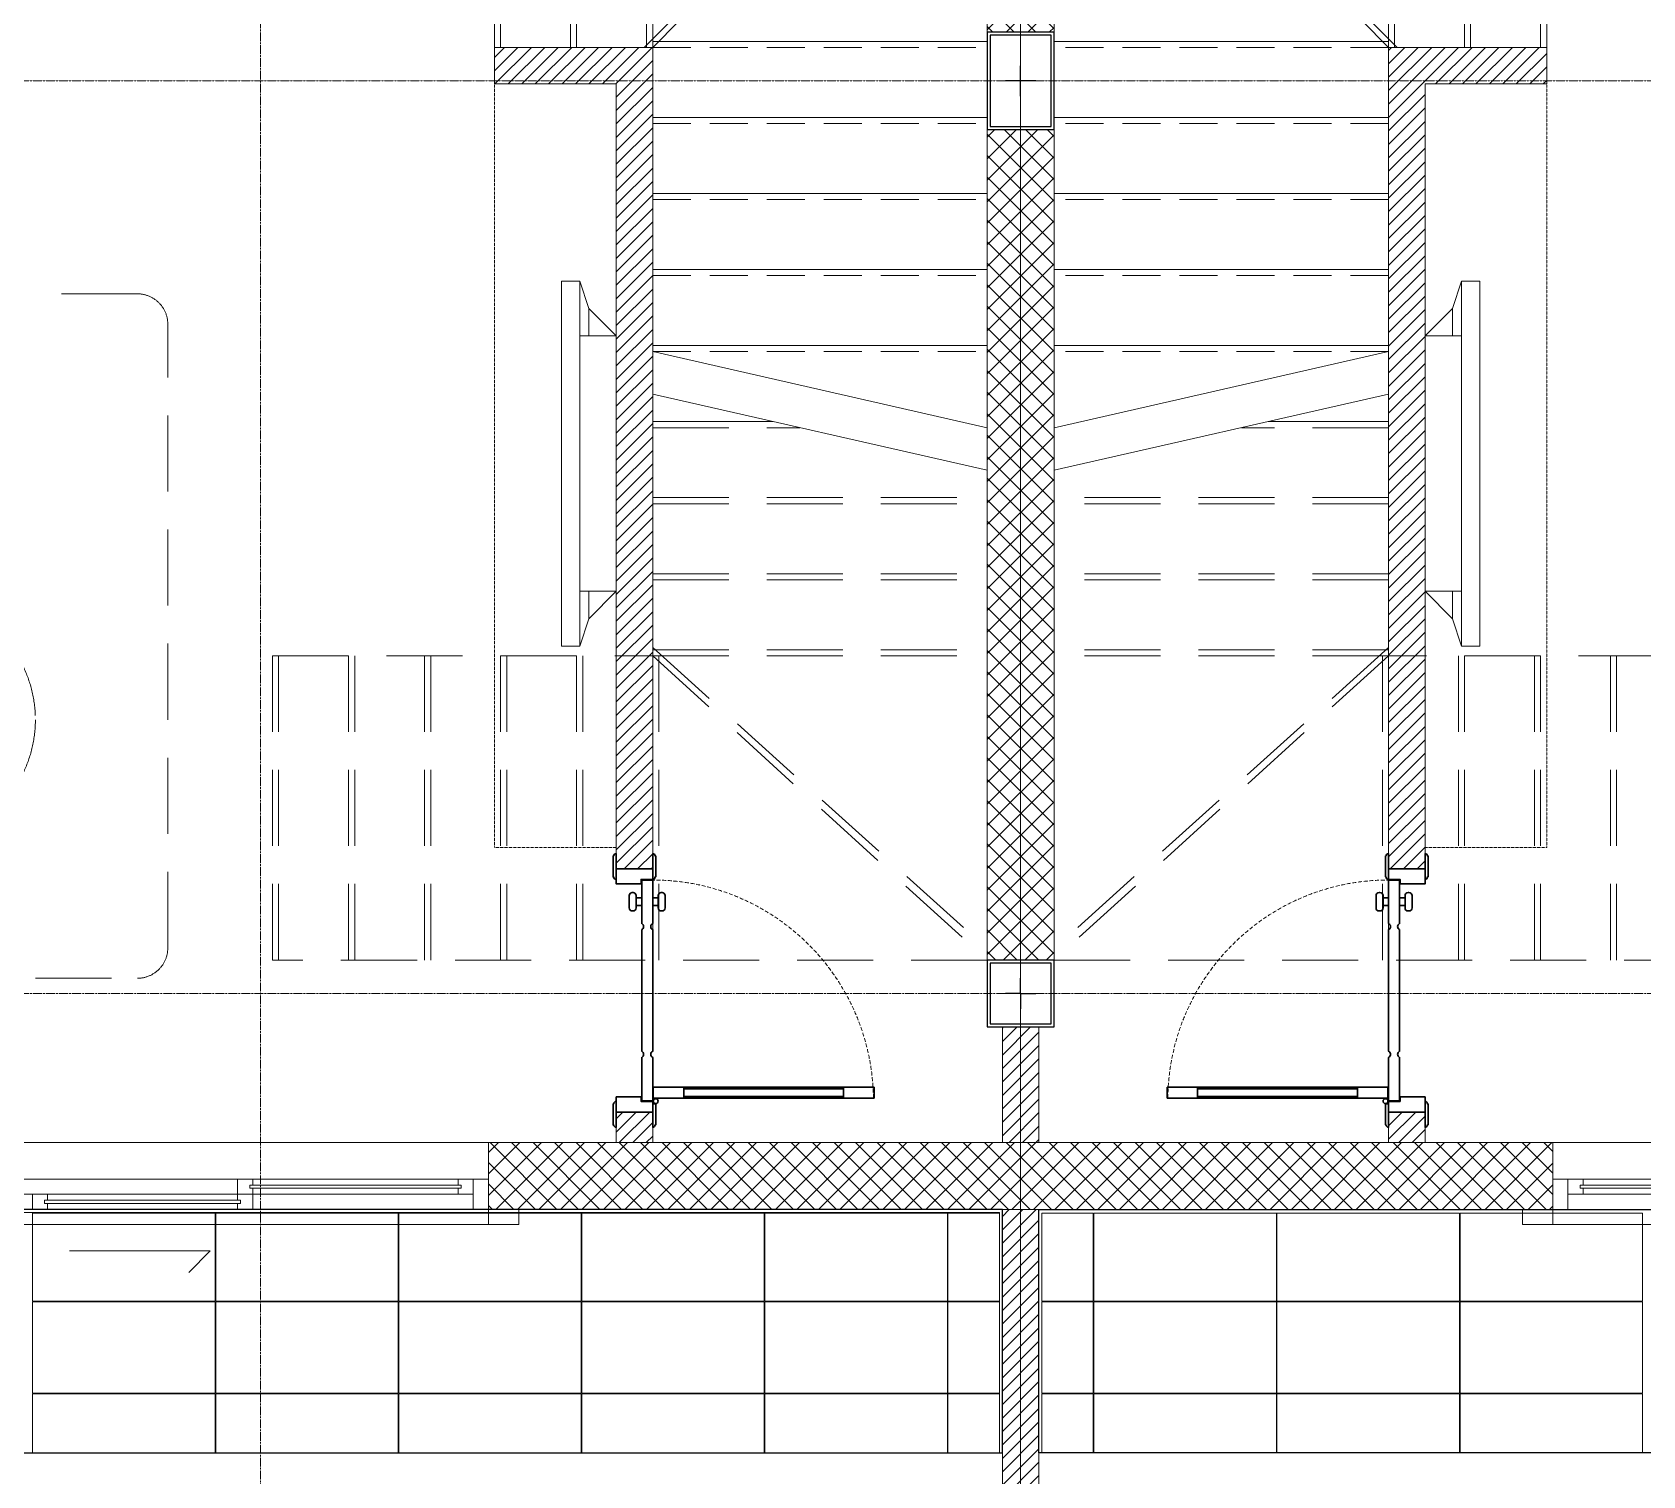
# Model space of a CAD drawing. Header units: millimetres. Extents: x 0 to 71617, y -15450 to 30894.
# Drawn here: x 25256 to 30553, y 19061 to 23807 of the extents above; entities that cross this region are included whole.
import ezdxf

# ---------------------------------------------------------------- set-up
doc = ezdxf.new("R2010")
doc.units = ezdxf.units.MM
for name, pattern in [('CENTER2', [1.125, 0.75, -0.125, 0.125, -0.125]), ('HIDDEN', [0.375, 0.25, -0.125]), ('HIDDEN2', [0.1875, 0.125, -0.0625])]:
    doc.linetypes.add(name, pattern=pattern)
for name, color, linetype, lineweight in [('axis', 40, 'CENTER2', 5), ('Brick Wall', 33, 'Continuous', 15), ('DIM2', 4, 'Continuous', 5), ('DOOR', 4, 'Continuous', 5), ('Floor Hatch', 149, 'Continuous', 5), ('Furniture', 36, 'Continuous', 5), ('Hatch', 8, 'Continuous', 5), ('LINE-DETAIL-SAKURA', 2, 'Continuous', 30), ('Stairs', 7, 'Continuous', 15), ('Wall Brick', 5, 'Continuous', 15), ('Window', 133, 'Continuous', 5)]:
    doc.layers.add(name, color=color, linetype=linetype, lineweight=lineweight)
for name, color, linetype in [('COL', 5, 'Continuous'), ('DIM', 4, 'Continuous'), ('Floor tile', 44, 'Continuous'), ('STAIR-097', 97, 'Continuous'), ('WINDOW-PLAN-SWING', 8, 'Continuous')]:
    doc.layers.add(name, color=color, linetype=linetype)
pattern_1 = [(135, (-2110, -10510), (-35.35534, -35.35534), []), (225, (-2110, -10510), (35.35534, -35.35534), [])]
pattern_2 = [(45, (-2110, -10510), (-22.097087, 22.097087), [])]

# ---------------------------------------------------------------- blocks, each defined once
blk = doc.blocks.new('Col-2')
at = {"layer": 'COL'}
for points in [[(-10, 210), (-10, -10), (310, -10), (310, 210)], [(0, 200), (0, 0), (300, 0), (300, 200)]]:
    blk.add_lwpolyline(points, close=True, dxfattribs=at)
at = {"layer": 'Defpoints'}
for points in [[(150, 150), (150, 50)], [(200, 100), (100, 100)]]:
    blk.add_lwpolyline(points, dxfattribs=at)
blk = doc.blocks.new('A$C69C17493')
at = {"layer": 'Stairs', "ltscale": 0.001}
for points in [[(1.6, 0), (0, 0), (0, -2.35)], [(1.1283, -1.1), (0.0283, 0)], [(1.12, -1.1), (1.12, 0)], [(1.37, -1.1), (1.37, 0)], [(1.62, -1.1), (1.62, 0)], [(1.1, -1.08), (0, -1.08)], [(1.1, -2.1), (1.1, -1.1), (1.6, -1.1)], [(1.1, -1.33), (0, -1.33)], [(1.1, -1.58), (0, -1.58)], [(1.1, -1.83), (0, -1.83)], [(1.1, -2.08), (0, -2.08)]]:
    blk.add_lwpolyline(points, dxfattribs=at)
at = {"layer": 'Stairs', "linetype": 'HIDDEN2'}
for points in [[(1.1, -1.1), (0, 0)], [(1.1, -1.1), (1.1, 0)], [(1.35, -1.1), (1.35, 0)], [(1.6, -1.1), (1.6, 0)], [(1.1, -1.1), (0, -1.1)], [(1.1, -1.35), (0, -1.35)], [(1.1, -1.6), (0, -1.6)], [(1.1, -1.85), (0, -1.85)], [(1.1, -2.1), (0, -2.1)]]:
    blk.add_lwpolyline(points, dxfattribs=at)
at = {"layer": 'Stairs'}
for points in [[(1.6, 0), (1.62, 0)], [(1.6, -1.1), (1.62, -1.1)], [(1.1, -2.1), (0, -2.35)], [(1.1, -2.24), (0, -2.49)]]:
    blk.add_lwpolyline(points, dxfattribs=at)
at = {"layer": 'Stairs', "linetype": 'HIDDEN'}
for points in [[(2.35, -3.1), (1.1, -3.1), (1.1, -2.24)], [(1.1, -2.35), (0.616, -2.35)], [(0, -2.49), (0, -4.1), (2.35, -4.1)], [(1.1, -2.58), (0, -2.58)], [(1.1, -2.6), (0, -2.6)], [(1.1, -2.83), (0, -2.83)], [(1.1, -2.85), (0, -2.85)], [(1.1, -3.0731), (0, -4.0631)], [(1.1, -3.08), (0, -3.08)], [(1.1, -3.1), (0, -3.1)], [(1.1, -3.1), (0, -4.1)], [(1.08, -3.1), (1.08, -4.1)], [(1.1, -3.1), (1.1, -4.1)], [(1.33, -3.1), (1.33, -4.1)], [(1.35, -3.1), (1.35, -4.1)], [(1.58, -3.1), (1.58, -4.1)], [(1.6, -3.1), (1.6, -4.1)], [(1.83, -3.1), (1.83, -4.1)], [(1.85, -3.1), (1.85, -4.1)], [(2.08, -3.1), (2.08, -4.1)], [(2.1, -3.1), (2.1, -4.1)], [(2.33, -3.1), (2.33, -4.1)], [(2.35, -3.1), (2.35, -4.1)]]:
    blk.add_lwpolyline(points, dxfattribs=at)
at = {"layer": 'Stairs', "linetype": 'HIDDEN', "ltscale": 1000}
blk.add_lwpolyline([(1.1, -2.33), (0.704, -2.33)], dxfattribs=at)
blk = doc.blocks.new('GRIDLINE-GF')
at = {"layer": 'axis'}
for p, q in [((2800, -6362.2, -0.1), (2800, 12546.8)), ((5300, -6362.2, -0.1), (5300, 12546.8)), ((48410, 6500), (-4020, 6500)), ((48410, 3500, 0), (-4020, 3500, 7.6))]:
    blk.add_line(p, q, dxfattribs=at)
blk = doc.blocks.new('AD1')
at = {"layer": 'Hatch'}
for points in [[(-100, -220), (0, -220), (0, -270), (-100, -270)], [(3100, -220), (3000, -220), (3000, -270), (3100, -270)]]:
    blk.add_lwpolyline(points, close=True, dxfattribs=at)
blk.add_lwpolyline([(0, -270), (3000, -270)], dxfattribs=at)
at = {"layer": 'Wall Brick'}
blk.add_lwpolyline([(3000, 0), (3000, -220), (0, -220), (0, 0)], close=True, dxfattribs=at)
at = {"layer": 'Window'}
for points in [[(0, -220), (0, -120), (50, -120), (50, -220)], [(2950, -120), (50, -120), (50, -220), (2950, -220)], [(1460, -190), (815, -190), (815, -200), (1460, -200)], [(2185, -190), (1540, -190), (1540, -200), (2185, -200)]]:
    blk.add_lwpolyline(points, close=True, dxfattribs=at)
at = {"layer": 'Window', "elevation": 0}
for points in [[(100, -140), (100, -120), (50, -120), (50, -170), (100, -170), (100, -150)], [(775, -140), (775, -120), (100, -120), (100, -140)], [(100, -150), (100, -170), (775, -170), (775, -150)], [(775, -140), (775, -120), (825, -120), (825, -170), (775, -170), (775, -150)], [(2225, -140), (2225, -120), (2175, -120), (2175, -170), (2225, -170), (2225, -150)], [(2225, -140), (2225, -120), (2900, -120), (2900, -140)], [(2900, -150), (2900, -170), (2225, -170), (2225, -150)], [(2900, -140), (2900, -120), (2950, -120), (2950, -170), (2900, -170), (2900, -150)], [(2175, -190), (2175, -170), (2225, -170), (2225, -220), (2175, -220), (2175, -200)], [(2225, -220), (2950, -220)]]:
    blk.add_lwpolyline(points, dxfattribs=at)
for points in [[(785, -140), (90, -140), (90, -150), (785, -150)], [(2910, -140), (2215, -140), (2215, -150), (2910, -150)]]:
    blk.add_lwpolyline(points, close=True, dxfattribs=at)
at = {"layer": 'Window'}
for points in [[(2950, -120), (2950, -220), (3000, -220), (3000, -120), (2950, -120)], [(825, -200), (825, -220), (775, -220), (775, -170), (825, -170), (825, -190)], [(825, -190), (825, -170), (1450, -170), (1450, -190)], [(1450, -200), (1450, -220), (825, -220), (825, -200)], [(1450, -200), (1450, -220), (1500, -220), (1500, -170), (1450, -170), (1450, -190)], [(1550, -190), (1550, -170), (1500, -170), (1500, -220), (1550, -220), (1550, -200)], [(1550, -190), (1550, -170), (2175, -170), (2175, -190)], [(2175, -200), (2175, -220), (1550, -220), (1550, -200)], [(775, -220), (50, -220)]]:
    blk.add_lwpolyline(points, dxfattribs=at)
at = {"layer": 'WINDOW-PLAN-SWING', "lineweight": 9}
for points in [[(1377.7, -356.1), (915.2, -356.1), (986, -426.8)], [(1622.5, -356.1), (2085, -356.1), (2014.3, -426.8)]]:
    blk.add_lwpolyline(points, dxfattribs=at)
blk = doc.blocks.new('WD3')
at = {"layer": 'DOOR', "color": 0, "lineweight": 30, "ltscale": 50}
for points in [[(718, 748), (754, 748), (754, 848), (718, 848)], [(718, 748), (718, 222), (754, 222), (754, 748)], [(723.2, 748), (723.2, 222), (748.8, 222), (748.8, 748)], [(718, 222), (754, 222), (754, 122), (718, 122)]]:
    blk.add_lwpolyline(points, close=True, dxfattribs=at)
for points in [[(128.7, 161.1), (88.3, 161.1, 0.414214), (78.3, 151.1), (78.3, 148.2, 0.414214), (88.3, 138.2), (128.7, 138.2, 0.414214), (138.7, 148.2), (138.7, 151.1, 0.414214)], [(128.7, 161.1), (88.3, 161.1, 0.414214), (78.3, 151.1), (78.3, 148.2, 0.414214), (88.3, 138.2), (128.7, 138.2, 0.414214), (138.7, 148.2), (138.7, 151.1, 0.414214)], [(-50, 120), (35, 120, 0.414201), (27, 128), (27, 130), (-42, 130), (-42, 128, 0.414176)], [(763, 84), (714, 84), (620, 84, 0.633815), (600, 84), (200, 84, 0.633815), (180, 84), (37, 84), (37, 120), (42, 120), (180, 120, 0.633815), (200, 120), (600, 120, 0.633815), (620, 120), (763, 120)], [(765.3, 122.1, 0.066611), (765, 120), (773, 120), (773, 120), (773, 120), (773, 128, 0.040249), (771.7, 127.9, -0.293982)], [(773, 120), (850, 120, 0.414201), (842, 128), (842, 130), (773, 130)], [(128.7, 42.9), (88.3, 42.9, -0.414214), (78.3, 52.9), (78.3, 55.8, -0.414214), (88.3, 65.8), (128.7, 65.8, -0.414214), (138.7, 55.8), (138.7, 52.9, -0.414214)], [(128.7, 42.9), (88.3, 42.9, -0.414214), (78.3, 52.9), (78.3, 55.8, -0.414214), (88.3, 65.8), (128.7, 65.8, -0.414214), (138.7, 55.8), (138.7, 52.9, -0.414214)], [(-50, 0), (35, 0, -0.414201), (27, -8), (27, -10), (-42, -10), (-42, -8, -0.414176)], [(765, 0), (850, 0, -0.414201), (842, -8), (842, -10), (773, -10), (773, -8, -0.414176)]]:
    blk.add_lwpolyline(points, format="xyb", close=True, dxfattribs=at)
for points in [[(35, 120), (0, 120), (0, 0), (50, 0), (50, 82), (35, 82), (35, 120)], [(95.8, 120), (95.8, 138.2)], [(95.8, 120), (95.8, 138.2)], [(121.2, 120), (121.2, 138.2)], [(765, 120), (800, 120), (800, 0), (750, 0), (750, 82), (765, 82), (765, 120)], [(95.8, 84), (95.8, 65.8)], [(121.2, 84), (121.2, 65.8)], [(121.2, 84), (121.2, 65.8)]]:
    blk.add_lwpolyline(points, dxfattribs=at)
blk.add_circle((764, 130), 8, dxfattribs=at)
at = {"layer": 'DOOR', "color": 0, "linetype": 'HIDDEN', "ltscale": 50}
blk.add_arc((763, 120), 726, 90.7103, 180, dxfattribs=at)
blk = doc.blocks.new('2D WALL G.F')
at = {"layer": 'Hatch'}
h = blk.add_hatch(dxfattribs=at)
h.set_pattern_fill('LINE', color=256, scale=250, angle=45, style=0)
h.set_pattern_definition(pattern_2)
h.paths.add_polyline_path([(109.8, 410), (550, 410), (550, 110), (440, 110), (440, 300), (109.8, 300)])
h.paths.add_polyline_path([(-9.9, 3390), (109.8, 3390), (109.8, 110), (-9.9, 110)])
h.paths.add_polyline_path([(2690, -2890), (2810, -2890), (2810, -110), (2690, -110)])
h.paths.add_polyline_path([(6670, -3490), (6670, -3390), (6790, -3390), (6790, -3490)])
h.paths.add_polyline_path([(7940, -3490), (8060, -3490), (8060, -3110), (7940, -3110)])
h.paths.add_polyline_path([(6270, -10), (6670, -10), (6670, -2590), (6790, -2590), (6790, 110), (6270, 110)])
h.paths.add_polyline_path([(7890, 1210), (6270, 1210), (6270, 2490), (6410, 2490), (6410, 1340), (7890, 1340)])
h.paths.add_polyline_path([(5610, 3390), (6270, 3390), (6270, 3290), (6410, 3290), (6410, 3370), (6870, 3370), (6870, 3510), (5610, 3510)])
h.paths.add_polyline_path([(7470, 3370), (7470, 3510), (8000, 3510), (8000, 3370), (7930, 3370), (7930, 3370)])
h.paths.add_polyline_path([(5290, 3390), (5390, 3390), (5390, 3510), (5290, 3510)])
h.paths.add_polyline_path([(110, 3390), (1790, 3390), (1790, 3510), (110, 3510)])
h = blk.add_hatch(dxfattribs=at)
h.set_pattern_fill('LINE', color=256, scale=250, angle=45, style=0)
h.set_pattern_definition(pattern_2)
h.paths.add_polyline_path([(9150, 3370), (9590, 3370), (9590, 3290), (9730, 3290), (9730, 3390), (10390, 3390), (10390, 3510), (9150, 3510)])
h.paths.add_polyline_path([(8070, 3370), (8070, 3370), (8000, 3370), (8000, 3510), (8550, 3510), (8550, 3370)])
h.paths.add_polyline_path([(8110, 1210), (9730, 1210), (9730, 2490), (9590, 2490), (9590, 1340), (8110, 1340)])
h.paths.add_polyline_path([(9210.2, -2590), (9210, 110), (9730, 110), (9730, -10), (9330, -10), (9330, -2590)])
h.paths.add_polyline_path([(9210, -3490), (9210, -3390), (9330, -3390), (9330, -3490)])
h.paths.add_polyline_path([(10610, 3510), (10710, 3510), (10710, 3390), (10610, 3390)])
h.paths.add_polyline_path([(14210, 3390), (15890, 3390), (15890, 3510), (14210, 3510)])
h.paths.add_polyline_path([(16060, 3390), (15940, 3390), (15940, 110), (16060, 110)])
h.paths.add_polyline_path([(15560, 110), (15560, 300), (15940, 300), (15940, 410), (15450, 410), (15450, 110)])
h.paths.add_polyline_path([(13190, -110), (13310, -110), (13310, -2890), (13190, -2890)])
h = blk.add_hatch(dxfattribs=at)
h.set_pattern_fill('LINE', color=256, scale=250, angle=45, style=0)
h.set_pattern_definition(pattern_2)
h.paths.add_polyline_path([(7930, 3370), (8070, 3370), (8070, 1340), (7930, 1340)])
h.paths.add_polyline_path([(7940, -3710), (8060, -3710), (8060, -5790), (7940, -5790)])
h.paths.add_polyline_path([(7940, -6610), (8060, -6610), (8060, -10300), (7940, -10300)])
h = blk.add_hatch(dxfattribs=at)
h.set_pattern_fill('NET', color=256, scale=400, angle=135, style=0)
h.set_pattern_definition(pattern_1)
h.paths.add_polyline_path([(7890, -2890), (8110, -2890), (8110, -160), (7890, -160)])
h.paths.add_polyline_path([(7890, 1340), (8110, 1340), (8110, 160), (7890, 160)])
h = blk.add_hatch(dxfattribs=at)
h.set_pattern_fill('NET', color=256, scale=400, angle=135, style=0)
h.set_pattern_definition(pattern_1)
h.paths.add_polyline_path([(2590, -3110), (2590, -3710), (3250, -3710), (3250, -3490), (2810, -3490), (2810, -3110)])
h.paths.add_polyline_path([(9750, -3710), (6250, -3710), (6250, -3490), (9750, -3490)])
at = {"layer": 'Furniture', "linetype": 'HIDDEN'}
blk.add_lwpolyline([(9730, -10), (9330, -10), (9330, -2520), (9730, -2520)], close=True, dxfattribs=at)
at = {"layer": 'Hatch', "color": 3, "linetype": 'HIDDEN', "elevation": 7.9}
for points in [[(-2000, -10500), (8000, -10500), (8000, 5500), (-2000, 5500)], [(16000, -10500), (8000, -10500), (8000, 5500), (16000, 5500)]]:
    blk.add_lwpolyline(points, close=True, dxfattribs=at)
at = {"layer": 'Wall Brick'}
for points in [[(6270, -10), (6670, -10), (6670, -2590), (6790, -2590), (6790, 110), (6270, 110)], [(9210.2, -2590), (9210, 110), (9730, 110), (9730, -10), (9330, -10), (9330, -2590)], [(7890, -2890), (8110, -2890), (8110, -160), (7890, -160)], [(7940, -3110), (8060, -3110), (8060, -3490), (7940, -3490)], [(6670, -3490), (6670, -3390), (6790, -3390), (6790, -3490)], [(9210, -3490), (9210, -3390), (9330, -3390), (9330, -3490)], [(9750, -3710), (6250, -3710), (6250, -3490), (9750, -3490)], [(7940, -3710), (8060, -3710), (8060, -5790), (7940, -5790)]]:
    blk.add_lwpolyline(points, close=True, dxfattribs=at)
blk.add_lwpolyline([(7940, -10300), (7940, -6610), (7890, -6610), (7890, -5790), (7940, -5790), (7940, -3710)], dxfattribs=at)
at = {"layer": 'DOOR', "rotation": 270}
blk.add_blockref('WD3', (6670, -2590), dxfattribs=at)
at = {"layer": 'DOOR', "xscale": -1, "rotation": 90}
blk.add_blockref('WD3', (9330, -2590), dxfattribs=at)
at = {"layer": 'Window'}
blk.add_blockref('AD1', (3250, -3490), dxfattribs=at)
at = {"layer": 'Window', "xscale": -1}
blk.add_blockref('AD1', (12750, -3490), dxfattribs=at)
blk = doc.blocks.new('TV')
at = {"color": 0, "linetype": 'ByBlock', "lineweight": -2}
for p, q in [((-350, 0), (-425, -75)), ((350, 0), (425, -75)), ((-500, -100), (-425, -75)), ((425, -75), (500, -100))]:
    blk.add_line(p, q, dxfattribs=at)
for points in [[(-350, -100), (350, -100), (350, 0), (-350, 0)], [(-500, -150), (500, -150), (500, -100), (-500, -100)]]:
    blk.add_lwpolyline(points, close=True, dxfattribs=at)
for points in [[(-425, -75), (-350, -75)], [(425, -75), (350, -75)]]:
    blk.add_lwpolyline(points, dxfattribs=at)
blk = doc.blocks.new('A$C71EB56D8')
at = {"layer": 'Furniture', "linetype": 'HIDDEN'}
for p, q in [((0.825, 1.2), (0.075, 1.2)), ((0.7, 1.05), (0.7, 1.2)), ((0.85, 0), (0.85, 1.175)), ((0.8854, 1.175), (0.8854, 0.375)), ((0.9104, 1.2), (1.8604, 1.2)), ((1.8854, 1.175), (1.8854, 0.375)), ((0, 1.125), (0, 0)), ((0.1107, 1.125), (0.06, 1.125)), ((0.7, 1.05), (0.25, 1.05)), ((0.852, 0.35), (0.035, 0.35)), ((0.25, 0), (0.25, 0.35)), ((0.9104, 0.35), (1.8604, 0.35)), ((0, -1.125), (0, 0)), ((0.25, 0), (0.25, -0.35)), ((0.85, 0), (0.85, -1.175)), ((0.852, -0.35), (0.035, -0.35)), ((0.7, -1.05), (0.25, -1.05)), ((0.7, -1.05), (0.7, -1.2)), ((0.1107, -1.125), (0.06, -1.125)), ((0.825, -1.2), (0.075, -1.2))]:
    blk.add_line(p, q, dxfattribs=at)
blk.add_lwpolyline([(0.825, -1.2), (2.2854, -1.2, 0.414214), (2.3854, -1.1), (2.3854, 0.95, 0.414214), (2.2854, 1.05), (1.8854, 1.05)], format="xyb", dxfattribs=at)
blk.add_circle((1.55, -0.35), 0.4, dxfattribs=at)
for centre, radius, start, end in [((0.075, 1.125), 0.075, 90, 180), ((0.825, 1.175), 0.025, 0, 90), ((0.9104, 1.175), 0.025, 90, 180), ((1.8604, 1.175), 0.025, 0, 90), ((0.06, 1.1), 0.025, 90, 180), ((0.1107, 1.11), 0.015, 2.703, 90), ((7.0416, 0.725), 7.0166, 176.93639, 183.06361), ((-7.3545, 0.7371), 7.4895, 357.03725, 2.85926), ((0.2466, 1.2007), 0.1507, 216.6573, 271.2862), ((-5.87, 0.7), 6.13, 356.72682, 3.27318), ((0.9104, 0.375), 0.025, 180, 270), ((1.8604, 0.375), 0.025, 270, 0), ((6.1532, 0), 6.1282, 176.72589, 183.27411), ((-5.9866, 0), 6.1216, 356.72233, 3.27767), ((7.0416, -0.725), 7.0166, 176.93639, 183.06361), ((-7.3545, -0.7371), 7.4895, 357.14074, 2.96275), ((-5.87, -0.7), 6.13, 356.72682, 3.27318), ((0.2466, -1.2007), 0.1507, 88.7138, 143.3427), ((0.06, -1.1), 0.025, 180, 270), ((0.1107, -1.11), 0.015, 270, 357.297), ((0.075, -1.125), 0.075, 180, 270), ((0.825, -1.175), 0.025, 270, 0)]:
    blk.add_arc(centre, radius, start, end, dxfattribs=at)
blk = doc.blocks.new('FURNITURE-GF')
at = {"layer": 'Furniture', "linetype": 'HIDDEN'}
for points in [[(3570, 2990), (3970, 2990), (3970, 480), (3570, 480)], [(7030, 2990), (6630, 2990), (6630, 480), (7030, 480)]]:
    blk.add_lwpolyline(points, close=True, dxfattribs=at)
at = {"layer": 'Furniture', "xscale": 1000, "yscale": 1000, "zscale": 1000}
blk.add_blockref('A$C71EB56D8', (110, 1250), dxfattribs=at)
at = {"layer": 'Furniture', "ltscale": 500, "yscale": 1.200000000186265, "zscale": 1.200000000186265}
for p, xscale, rotation in [((3970, 1742.1), 1.200000000186265, 270.0000000000001), ((6630, 1742.1), -1.200000000186265, 90.00000000000007)]:
    blk.add_blockref('TV', p, dxfattribs=dict(at, xscale=xscale, rotation=rotation))
blk = doc.blocks.new('Col-1')
at = {"layer": 'COL'}
for points in [[(-10, -10), (210, -10), (210, 210), (-10, 210)], [(0, 0), (200, 0), (200, 200), (0, 200)]]:
    blk.add_lwpolyline(points, close=True, dxfattribs=at)
blk = doc.blocks.new('COL-GF1')
at = {"layer": 'COL'}
blk.add_blockref('Col-1', (7900, 2200), dxfattribs=at)
blk = doc.blocks.new('FENCE1')
at = {"layer": 'Hatch', "color": 3}
for points in [[(0, -100), (10000, -100), (10000, 15900), (0, 15900)], [(18000, -100), (10000, -100), (10000, 15900), (18000, 15900)]]:
    blk.add_lwpolyline(points, close=True, dxfattribs=at)

msp = doc.modelspace()

# ---------------------------------------------------------------- linework, layer by layer
at = {"layer": 'Brick Wall', "elevation": 0}
msp.add_lwpolyline([(28446.5, 20156.7), (28566.5, 20156.7), (28566.5, 20536.7), (28446.5, 20536.7)], close=True, dxfattribs=at)
at = {"layer": 'DIM'}
for q in [(28506.5, 20696.7, 0), (28506.5, 20696.7, 0), (28456.5, 20646.7, 0), (28456.5, 20646.7, 0), (28556.5, 20646.7, 0), (28506.5, 20596.7, 0), (28556.5, 20646.7, 0), (28506.5, 20596.7, 0)]:
    msp.add_line((28506.5, 20646.7, 0), q, dxfattribs=at)
at = {"layer": 'Floor Hatch', "ltscale": 100, "elevation": 0}
msp.add_lwpolyline([(28446.5, 19136.7), (28446.5, 19936.7), (23096.5, 19936.7), (23096.5, 19926.7), (28436.5, 19926.7), (28436.5, 19136.7), (28446.5, 19136.7)], dxfattribs=at)
for points in [[(25257.5, 19634.7), (25857.5, 19634.7), (25857.5, 19924.7), (25257.5, 19924.7)], [(25859.5, 19634.7), (26459.5, 19634.7), (26459.5, 19924.7), (25859.5, 19924.7)], [(26461.5, 19634.7), (27061.5, 19634.7), (27061.5, 19924.7), (26461.5, 19924.7)], [(27063.5, 19634.7), (27663.5, 19634.7), (27663.5, 19924.7), (27063.5, 19924.7)], [(27665.5, 19634.7), (28265.5, 19634.7), (28265.5, 19924.7), (27665.5, 19924.7)], [(28267.5, 19924.7), (28436.5, 19924.7), (28436.5, 19634.7), (28267.5, 19634.7)], [(28745.5, 19924.7), (28576.5, 19924.7), (28576.5, 19634.7), (28745.5, 19634.7)], [(29347.5, 19634.7), (28747.5, 19634.7), (28747.5, 19924.7), (29347.5, 19924.7)], [(29949.5, 19634.7), (29349.5, 19634.7), (29349.5, 19924.7), (29949.5, 19924.7)], [(30551.5, 19634.7), (29951.5, 19634.7), (29951.5, 19924.7), (30551.5, 19924.7)], [(25257.5, 19332.7), (25857.5, 19332.7), (25857.5, 19632.7), (25257.5, 19632.7)], [(25859.5, 19332.7), (26459.5, 19332.7), (26459.5, 19632.7), (25859.5, 19632.7)], [(26461.5, 19332.7), (27061.5, 19332.7), (27061.5, 19632.7), (26461.5, 19632.7)], [(27063.5, 19332.7), (27663.5, 19332.7), (27663.5, 19632.7), (27063.5, 19632.7)], [(27665.5, 19332.7), (28265.5, 19332.7), (28265.5, 19632.7), (27665.5, 19632.7)], [(28267.5, 19632.7), (28436.5, 19632.7), (28436.5, 19332.7), (28267.5, 19332.7)], [(28745.5, 19632.7), (28576.5, 19632.7), (28576.5, 19332.7), (28745.5, 19332.7)], [(29347.5, 19332.7), (28747.5, 19332.7), (28747.5, 19632.7), (29347.5, 19632.7)], [(29949.5, 19332.7), (29349.5, 19332.7), (29349.5, 19632.7), (29949.5, 19632.7)], [(30551.5, 19332.7), (29951.5, 19332.7), (29951.5, 19632.7), (30551.5, 19632.7)], [(25257.5, 19330.7), (25857.5, 19330.7), (25857.5, 19136.7), (25257.5, 19136.7)], [(25859.5, 19330.7), (26459.5, 19330.7), (26459.5, 19136.7), (25859.5, 19136.7)], [(26461.5, 19330.7), (27061.5, 19330.7), (27061.5, 19136.7), (26461.5, 19136.7)], [(27063.5, 19330.7), (27663.5, 19330.7), (27663.5, 19136.7), (27063.5, 19136.7)], [(27665.5, 19330.7), (28265.5, 19330.7), (28265.5, 19136.7), (27665.5, 19136.7)], [(28267.5, 19330.7), (28436.5, 19330.7), (28436.5, 19136.7), (28267.5, 19136.7)], [(28745.5, 19330.7), (28576.5, 19330.7), (28576.5, 19136.7), (28745.5, 19136.7)], [(29347.5, 19330.7), (28747.5, 19330.7), (28747.5, 19136.7), (29347.5, 19136.7)], [(29949.5, 19330.7), (29349.5, 19330.7), (29349.5, 19136.7), (29949.5, 19136.7)], [(30551.5, 19330.7), (29951.5, 19330.7), (29951.5, 19136.7), (30551.5, 19136.7)]]:
    msp.add_lwpolyline(points, close=True, dxfattribs=at)
at = {"layer": 'Floor tile', "elevation": 0}
for points in [[(28446.5, 19936.7), (23096.5, 19936.7), (23096.5, 19136.7), (28446.5, 19136.7)], [(28566.5, 19936.7), (33916.5, 19936.7), (33916.5, 19136.7), (28566.5, 19136.7)]]:
    msp.add_lwpolyline(points, close=True, dxfattribs=at)
at = {"layer": 'Hatch', "elevation": 0}
msp.add_lwpolyline([(28506.5, 20136.7), (28506.5, 19956.7)], dxfattribs=at)

# ---------------------------------------------------------------- block references
at = {"layer": 'COL', "rotation": 270}
msp.add_blockref('Col-2', (28406.5, 23796.7, 0), dxfattribs=at)
at = {"layer": 'DIM2'}
msp.add_blockref('GRIDLINE-GF', (23206.5, 17146.7, 0), dxfattribs=at)
at = {"layer": 'Furniture'}
msp.add_blockref('FURNITURE-GF', (23206.5, 20646.7, 0), dxfattribs=at)
at = {"layer": 'LINE-DETAIL-SAKURA'}
for name, p in [('FENCE1', (18506.5, 13247.1, 15.9)), ('COL-GF1', (20506.5, 18346.7, 0))]:
    msp.add_blockref(name, p, dxfattribs=at)
at = {"layer": 'STAIR-097', "yscale": 1000, "zscale": 1000}
for p, xscale in [((28396.5, 24856.7, 0), -1000), ((28616.5, 24856.7, 0), 1000)]:
    msp.add_blockref('A$C69C17493', p, dxfattribs=dict(at, xscale=xscale))
at = {"layer": 'Wall Brick', "color": 1}
msp.add_blockref('2D WALL G.F', (20506.5, 23646.7, 0), dxfattribs=at)

doc.saveas('drawing.dxf')
